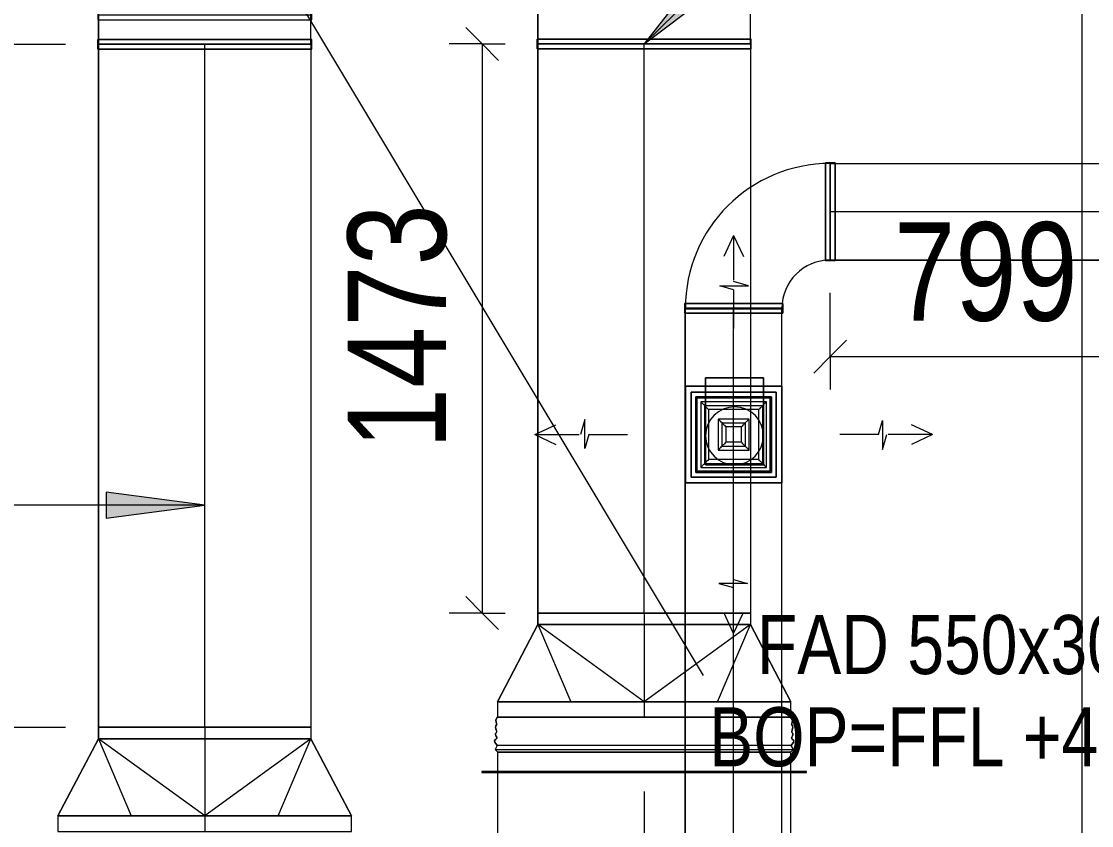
# Model space of a CAD drawing. Header units: millimetres. Extents: x -22227 to 20275, y 15053 to 61060.
# Drawn here: x 6043 to 8814, y 54494 to 56577 of the extents above; entities that cross this region are included whole.
import ezdxf

# ---------------------------------------------------------------- set-up
doc = ezdxf.new("R2010")
doc.units = ezdxf.units.MM
for name, color, linetype, lineweight in [('A-ANNO-DIMS', 7, 'Continuous', 9), ('A-ANNO-DIMS-170', 7, 'Continuous', 9), ('A-GENM', 7, 'Continuous', 5), ('A-WALL', 7, 'Continuous', 9), ('M-EQPM', 7, 'Continuous', 5), ('M-HVAC-CDFF', 7, 'Continuous', 5), ('M-HVAC-DUCT', 7, 'Continuous', 18), ('M-HVAC-DUCT-CNTR', 7, 'Continuous', 5), ('M-HVAC-DUCT-IDEN', 7, 'Continuous', 9)]:
    doc.layers.add(name, color=color, linetype=linetype, lineweight=lineweight)
doc.styles.add('Arial_2', font='arial.ttf', dxfattribs={"width": 0.8, "height": 153})
doc.styles.add('Arial_3', font='arial.ttf', dxfattribs={"width": 0.8, "height": 255})
doc.dimstyles.new('AK_DIM_2_0_Arial_đỏ', dxfattribs={"dimscale": 304.8, "dimtxt": 260.166147, "dimasz": 0.278871, "dimexe": 0.278871, "dimexo": 0.278871, "dimgap": 0.055774, "dimtad": 1, "dimdec": 0, "dimzin": 0, "dimdsep": 46, "dimtxsty": 'Arial_3', "dimblk1": 'OBLIQUE', "dimblk2": 'OBLIQUE', "dimsah": 1, "dimcen": 0.09, "dimadec": 0, "dimazin": 0, "dimtfac": 1, "dimtdec": 4, "dimtix": 1, "dimtmove": 0, "dimatfit": 3, "dimfxl": 1, "dimtvp": 1, "dimtolj": 1, "dimtzin": 0, "dimarcsym": 2})

# ---------------------------------------------------------------- blocks, each defined once
blk = doc.blocks.new('AK-SGS-M3-A_rvt-1-MẶT BẰNG HỆ THỐNG GIÓ TƯƠI')
at = {"layer": 'A-WALL', "color": 253, "true_color": 0xaaaaaa}
blk.add_line((8788.9, 58116.9), (8788.9, 45066.9), dxfattribs=at)
at = {"layer": 'A-WALL', "color": 254, "true_color": 0xcccccc}
blk.add_line((8788.9, 58116.9), (8788.9, 45066.9), dxfattribs=at)
blk = doc.blocks.new('01_DSC_SAD_Asli_1 ROD Connector_Horizontal_ - FAF 250X250-2073749-MẶT BẰNG HỆ THỐNG GIÓ TƯƠI')
at = {"layer": 'A-GENM', "color": 4, "true_color": 0x00ffff}
for p, q in [((0, 515), (-25.4, 460.6)), ((0, 515), (25.4, 460.6)), ((0, 515), (0, 400)), ((38.7, 385.4), (0, 396.4)), ((-36.1, 385.4), (38.7, 385.4)), ((0, 375), (-36.1, 385.4)), ((0, 375), (0, 275)), ((-385.4, 38.7), (-396.4, 0)), ((-385.4, -36.1), (-385.4, 38.7)), ((375, 0), (385.4, 36.1)), ((385.4, 36.1), (385.4, -38.7)), ((-515, 0), (-460.6, 25.4)), ((515, 0), (460.6, 25.4)), ((-515, 0), (-460.6, -25.4)), ((-515, 0), (-400, 0)), ((-375, 0), (-385.4, -36.1)), ((-375, 0), (-275, 0)), ((375, 0), (275, 0)), ((385.4, -38.7), (396.4, 0)), ((515, 0), (400, 0)), ((515, 0), (460.6, -25.4)), ((0, -375), (0, -275)), ((-38.7, -385.4), (0, -396.4)), ((36.1, -385.4), (-38.7, -385.4)), ((0, -375), (36.1, -385.4)), ((0, -515), (0, -400)), ((0, -515), (-25.4, -460.6)), ((0, -515), (25.4, -460.6))]:
    blk.add_line(p, q, dxfattribs=at)
at = {"layer": 'M-HVAC-CDFF', "color": 4, "true_color": 0x00ffff}
for p, q in [((125, 125), (-125, 125)), ((-125, 125), (-125, -125)), ((-125, -125), (-125, 125)), ((-125, 125), (125, 125)), ((125, -125), (125, 125)), ((125, 125), (125, -125)), ((110, 110), (-110, 110)), ((-110, 110), (-110, -110)), ((-110, -110), (-110, 110)), ((-110, 110), (110, 110)), ((98, 98), (-98, 98)), ((-98, 98), (-98, -98)), ((-98, -98), (-98, 98)), ((-98, 98), (98, 98)), ((-95, -95), (-95, 95)), ((-95, 95), (95, 95)), ((95, 95), (-95, 95)), ((-95, 95), (-95, -95)), ((-95, -95), (-95, 95)), ((-95, 95), (95, 95)), ((95, 95), (-95, 95)), ((-95, 95), (-95, -95)), ((-85, 85), (-85, -85)), ((85, 85), (-85, 85)), ((85, -85), (85, 85)), ((95, 95), (95, -95)), ((95, -95), (95, 95)), ((95, 95), (95, -95)), ((95, -95), (95, 95)), ((98, -98), (98, 98)), ((98, 98), (98, -98)), ((110, -110), (110, 110)), ((110, 110), (110, -110)), ((-75, -75), (-75, 75)), ((-75, -75), (-75, 75)), ((75, 75), (-75, 75)), ((75, 75), (-75, 75)), ((-65, 65), (-65, -65)), ((-65, 65), (65, 65)), ((65, -65), (65, 65)), ((75, 75), (75, -75)), ((75, 75), (75, -75)), ((-40, 40), (-40, -40)), ((40, 40), (-40, 40)), ((-30, -30), (-30, 30)), ((-30, -30), (-30, 30)), ((30, 30), (-30, 30)), ((30, 30), (-30, 30)), ((30, 30), (30, -30)), ((30, 30), (30, -30)), ((40, -40), (40, 40)), ((-20, 20), (-20, -20)), ((-20, 20), (20, 20)), ((20, -20), (20, 20)), ((-20, -20), (20, -20)), ((-40, -40), (40, -40)), ((30, -30), (-30, -30)), ((30, -30), (-30, -30)), ((75, -75), (-75, -75)), ((75, -75), (-75, -75)), ((-65, -65), (65, -65)), ((-110, -110), (110, -110)), ((110, -110), (-110, -110)), ((-98, -98), (98, -98)), ((98, -98), (-98, -98)), ((95, -95), (-95, -95)), ((-95, -95), (95, -95)), ((95, -95), (-95, -95)), ((-95, -95), (95, -95)), ((-85, -85), (85, -85)), ((-125, -125), (125, -125)), ((125, -125), (-125, -125))]:
    blk.add_line(p, q, dxfattribs=at)
for points in [[(-75, 75), (-76.2, 76.2), (-79.1, 79.1), (-82.9, 82.9), (-85, 85)], [(85, 85), (82.9, 82.9), (79.1, 79.1), (76.2, 76.2), (75, 75)], [(-75, 75), (-72.7, 72.7), (-68.7, 68.7), (-66, 66), (-65, 65)], [(65, 65), (66, 66), (68.7, 68.7), (72.7, 72.7), (75, 75)], [(-30, 30), (-31.2, 31.2), (-34.1, 34.1), (-37.9, 37.9), (-40, 40)], [(-30, 30), (-27.7, 27.7), (-23.7, 23.7), (-21, 21), (-20, 20)], [(20, 20), (21, 21), (23.7, 23.7), (27.7, 27.7), (30, 30)], [(40, 40), (37.9, 37.9), (34.1, 34.1), (31.2, 31.2), (30, 30)], [(-30, -30), (-27.7, -27.7), (-23.7, -23.7), (-21, -21), (-20, -20)], [(30, -30), (27.7, -27.7), (23.7, -23.7), (21, -21), (20, -20)], [(-30, -30), (-31.2, -31.2), (-34.1, -34.1), (-37.9, -37.9), (-40, -40)], [(30, -30), (31.2, -31.2), (34.1, -34.1), (37.9, -37.9), (40, -40)], [(-75, -75), (-76.2, -76.2), (-79.1, -79.1), (-82.9, -82.9), (-85, -85)], [(-75, -75), (-72.7, -72.7), (-68.7, -68.7), (-66, -66), (-65, -65)], [(75, -75), (72.7, -72.7), (68.7, -68.7), (66, -66), (65, -65)], [(75, -75), (76.2, -76.2), (79.1, -79.1), (82.9, -82.9), (85, -85)]]:
    blk.add_open_spline(points, degree=3, dxfattribs=at)
blk = doc.blocks.new('03_DSC_Fan _axial_ - 760X780-1828072-MẶT BẰNG HỆ THỐNG GIÓ TƯƠI')
at = {"layer": 'M-EQPM', "color": 4, "true_color": 0x00ffff}
for p, q in [((52, 420), (50, 420)), ((50, 420), (50, -420)), ((50, 420), (50, -420)), ((52, -420), (52, 420)), ((52, -420), (52, 420)), ((730, 420), (728, 420)), ((728, 420), (728, -420)), ((728, 420), (728, -420)), ((730, -420), (730, 420)), ((730, -420), (730, 420)), ((-90.6, -380.4), (-90.6, 380.4)), ((-90.6, -380.4), (-90.6, 380.4)), ((-90.6, 379), (-90.6, -379)), ((-90.6, 379), (-90.6, -379)), ((-7.2, 386.2), (-17.4, 380.4)), ((-17.4, 380.4), (-17.4, -380.4)), ((-17.4, 380.4), (-17.4, -380.4)), ((0, 379), (-7.2, 386.2)), ((-7.2, -386.2), (-7.2, 386.2)), ((-7.2, -386.2), (-7.2, 386.2)), ((780, 380), (0, 380)), ((0, 380), (0, -380)), ((0, 380), (0, -380)), ((0, 379), (0, -379)), ((0, 379), (0, -379)), ((0, -378), (0, 378)), ((0, -378), (0, 378)), ((50, -379), (50, 379)), ((50, -379), (50, 379)), ((52, 379), (52, -379)), ((52, 379), (52, -379)), ((728, -379), (728, 379)), ((728, -379), (728, 379)), ((730, 379), (730, -379)), ((730, 379), (730, -379)), ((787.2, 386.2), (780, 379)), ((780, -380), (780, 380)), ((780, -380), (780, 380)), ((780, -379), (780, 379)), ((780, -379), (780, 379)), ((780, 378), (780, -378)), ((780, 378), (780, -378)), ((797.4, 380.4), (787.2, 386.2)), ((787.2, 386.2), (787.2, -386.2)), ((787.2, 386.2), (787.2, -386.2)), ((797.4, -380.4), (797.4, 380.4)), ((797.4, -380.4), (797.4, 380.4)), ((870.6, 380.4), (870.6, -380.4)), ((870.6, 380.4), (870.6, -380.4)), ((870.6, -379), (870.6, 379)), ((870.6, -379), (870.6, 379)), ((102, 0), (277.3, 0)), ((277.3, 0), (211.5, 23.9)), ((277.3, 0), (211.5, -23.9)), ((-17.4, -380.4), (-7.2, -386.2)), ((-7.2, -386.2), (0, -379)), ((0, -380), (780, -380)), ((780, -379), (787.2, -386.2)), ((787.2, -386.2), (797.4, -380.4)), ((50, -420), (52, -420)), ((728, -420), (730, -420))]:
    blk.add_line(p, q, dxfattribs=at)
at = {"layer": 'M-EQPM', "color": 4, "true_color": 0x00ffff, "flags": 128}
for points in [[(-90.6, 380.4), (-83, 384.1), (-77.7, 383.5), (-74.7, 382.2), (-72.9, 381.8), (-70.9, 382.5), (-68.4, 384), (-65.1, 384.9), (-61.3, 384.3), (-57.4, 382.9), (-54.2, 381.9), (-52.1, 382.2), (-50.4, 383.4), (-48.5, 384.7), (-45.8, 385.1), (-42.3, 383.7), (-38.9, 381.9), (-36.8, 381.6), (-34.9, 382.9), (-32.2, 385.6), (-29.5, 387.5), (-26, 386.4), (-17.4, 380.4)], [(-17.4, 380.4), (-26, 386.4), (-29.5, 387.5), (-32.2, 385.6), (-34.9, 382.9), (-36.8, 381.6), (-38.9, 381.9), (-42.3, 383.7), (-45.8, 385.1), (-48.5, 384.7), (-50.4, 383.4), (-52.1, 382.2), (-54.2, 381.9), (-57.4, 382.9), (-61.3, 384.3), (-65.1, 384.9), (-68.4, 384), (-70.9, 382.5), (-72.9, 381.8), (-74.7, 382.2), (-77.7, 383.5), (-83, 384.1), (-90.6, 380.4)], [(-50.8, 383.1), (-49.4, 384.2), (-48.6, 384.7), (-47.9, 385), (-47.2, 385.1), (-46.6, 385.2), (-45.9, 385.1), (-44.5, 384.8), (-37.4, 381.5), (-37, 381.5), (-36.5, 381.7), (-36.1, 381.9), (-35.2, 382.7), (-31.1, 386.5), (-30.1, 387.2), (-29.8, 387.4)], [(797.4, 380.4), (806.1, 386.4), (809.6, 387.5), (812.3, 385.5), (815, 382.9), (816.9, 381.5), (819, 381.9), (822.4, 383.8), (826, 385.1), (828.6, 384.7), (830.5, 383.3), (832.2, 382.2), (834.4, 381.9), (837.7, 383), (841.6, 384.4), (845.4, 384.9), (848.6, 383.9), (851.1, 382.4), (853, 381.7), (854.9, 382.4), (858, 383.9), (863.2, 384.7), (870.6, 380.4)], [(870.6, 380.4), (863.2, 384.7), (858, 383.9), (854.9, 382.4), (853, 381.7), (851.1, 382.4), (848.6, 383.9), (845.4, 384.9), (841.6, 384.4), (837.7, 383), (834.4, 381.9), (832.2, 382.2), (830.5, 383.3), (828.6, 384.7), (826, 385.1), (822.4, 383.8), (819, 381.9), (816.9, 381.5), (815, 382.9), (812.3, 385.5), (809.6, 387.5), (806.1, 386.4), (797.4, 380.4)], [(834.4, 381.9), (835.9, 382.3), (840.9, 384.2), (844.1, 384.9), (846, 384.8), (847.6, 384.3), (851.2, 382.4), (852.3, 381.9), (852.8, 381.7), (853.2, 381.8), (853.7, 381.9), (855.9, 382.9), (858.2, 384), (859.2, 384.4)], [(-17.4, -380.4), (-26, -386.4), (-29.5, -387.5), (-32.2, -385.6), (-34.9, -382.9), (-36.8, -381.6), (-38.9, -381.9), (-42.3, -383.7), (-45.8, -385.1), (-48.5, -384.7), (-50.4, -383.4), (-52.1, -382.2), (-54.2, -381.9), (-57.4, -382.9), (-61.3, -384.3), (-65.1, -384.9), (-68.4, -384), (-70.9, -382.5), (-72.9, -381.8), (-74.7, -382.2), (-77.7, -383.5), (-83, -384.1), (-90.6, -380.4)], [(-90.6, -380.4), (-83, -384.1), (-77.7, -383.5), (-74.7, -382.2), (-72.9, -381.8), (-70.9, -382.5), (-68.4, -384), (-65.1, -384.9), (-61.3, -384.3), (-57.4, -382.9), (-54.2, -381.9), (-52.1, -382.2), (-50.4, -383.4), (-48.5, -384.7), (-45.8, -385.1), (-42.3, -383.7), (-38.9, -381.9), (-36.8, -381.6), (-34.9, -382.9), (-32.2, -385.6), (-29.5, -387.5), (-26, -386.4), (-17.4, -380.4)], [(-50.8, -383.1), (-49.4, -384.2), (-48.6, -384.7), (-47.9, -385), (-47.2, -385.1), (-46.6, -385.2), (-45.9, -385.1), (-44.5, -384.8), (-37.4, -381.5), (-37, -381.5), (-36.5, -381.7), (-36.1, -381.9), (-35.2, -382.7), (-31.1, -386.5), (-30.1, -387.2), (-29.8, -387.4)], [(870.6, -380.4), (863.2, -384.7), (858, -383.9), (854.9, -382.4), (853, -381.7), (851.1, -382.4), (848.6, -383.9), (845.4, -384.9), (841.6, -384.4), (837.7, -383), (834.4, -381.9), (832.2, -382.2), (830.5, -383.3), (828.6, -384.7), (826, -385.1), (822.4, -383.8), (819, -381.9), (816.9, -381.5), (815, -382.9), (812.3, -385.5), (809.6, -387.5), (806.1, -386.4), (797.4, -380.4)], [(797.4, -380.4), (806.1, -386.4), (809.6, -387.5), (812.3, -385.5), (815, -382.9), (816.9, -381.5), (819, -381.9), (822.4, -383.8), (826, -385.1), (828.6, -384.7), (830.5, -383.3), (832.2, -382.2), (834.4, -381.9), (837.7, -383), (841.6, -384.4), (845.4, -384.9), (848.6, -383.9), (851.1, -382.4), (853, -381.7), (854.9, -382.4), (858, -383.9), (863.2, -384.7), (870.6, -380.4)], [(834.4, -381.9), (835.9, -382.3), (840.9, -384.2), (844.1, -384.9), (846, -384.8), (847.6, -384.3), (851.2, -382.4), (852.3, -381.9), (852.8, -381.7), (853.2, -381.8), (853.7, -381.9), (855.9, -382.9), (858.2, -384), (859.2, -384.4)]]:
    blk.add_lwpolyline(points, dxfattribs=at)
blk = doc.blocks.new('ConThu_VuongTron_NepC - Standard-2388166-MẶT BẰNG HỆ THỐNG GIÓ TƯƠI')
at = {"layer": 'M-HVAC-DUCT', "color": 4, "true_color": 0x00ffff}
for p, q in [((0, 275), (200, 380)), ((200, 380), (0, 275)), ((200, 0), (200, 380)), ((200, 0), (200, 380)), ((240, 380), (200, 380)), ((200, 380), (200, 0)), ((200, 380), (200, 0)), ((240, 0), (240, 380)), ((240, 0), (240, 380)), ((-30, -275), (-30, 275)), ((-30, 275), (-30, -275)), ((-30, 275), (0, 275)), ((-30, 275), (0, 275)), ((0, 275), (0, -275)), ((0, -275), (0, 275)), ((0, -275), (0, 275)), ((0, 275), (0, -275)), ((200, 190), (0, 275)), ((0, 275), (200, 0)), ((200, -380), (200, 0)), ((200, -380), (200, 0)), ((200, 0), (200, -380)), ((240, -380), (240, 0)), ((240, -380), (240, 0)), ((200, 0), (0, -275)), ((200, 0), (200, -380)), ((0, -275), (200, -190)), ((0, -275), (-30, -275)), ((-30, -275), (0, -275)), ((0, -275), (200, -380)), ((200, -380), (0, -275)), ((200, -380), (240, -380))]:
    blk.add_line(p, q, dxfattribs=at)
blk = doc.blocks.new('Cut_ChuNhat_NepC - 1 W-2230930-MẶT BẰNG HỆ THỐNG GIÓ TƯƠI')
at = {"layer": 'M-HVAC-DUCT', "color": 4, "true_color": 0x00ffff}
for p, q in [((-127, 262.5), (127, 262.5)), ((127, 262.5), (-127, 262.5)), ((-127, 262.5), (-127, 237.5)), ((-127, 237.5), (-127, 262.5)), ((-125, 250), (125, 250)), ((125, 250), (-125, 250)), ((127, 237.5), (127, 262.5)), ((127, 237.5), (127, 262.5)), ((-127, 237.5), (127, 237.5)), ((127, 237.5), (-127, 237.5)), ((-262.5, -127), (-262.5, 127)), ((-262.5, 127), (-262.5, -127)), ((-262.5, 127), (-237.5, 127)), ((-262.5, 127), (-237.5, 127)), ((-250, 125), (-250, -125)), ((-250, -125), (-250, 125)), ((-237.5, -127), (-237.5, 127)), ((-237.5, 127), (-237.5, -127)), ((-237.5, -127), (-262.5, -127)), ((-262.5, -127), (-237.5, -127))]:
    blk.add_line(p, q, dxfattribs=at)
for radius in [125, 125, 375, 375]:
    blk.add_arc((-250, 250), radius, 270, 359.9955, dxfattribs=at)
blk = doc.blocks.new('ChanRe_VuongTron_TDC - Standard-2479839-MẶT BẰNG HỆ THỐNG GIÓ TƯƠI')
at = {"layer": 'M-HVAC-DUCT', "color": 4, "true_color": 0x00ffff}
for p, q in [((7961.4, 53079.9), (7811.4, 53079.9)), ((7811.4, 52929.9), (7811.4, 53079.9)), ((7811.4, 53079.9), (7811.4, 52854.9)), ((7811.4, 52854.9), (7811.4, 53079.9)), ((7811.4, 53079.9), (7811.4, 52854.9)), ((7811.4, 53079.9), (7961.4, 53079.9)), ((7961.4, 53079.9), (7811.4, 53079.9)), ((7961.4, 53079.9), (7961.4, 52929.9)), ((7961.4, 52854.9), (7961.4, 53079.9)), ((7961.4, 53079.9), (7961.4, 52854.9)), ((7961.4, 52854.9), (7961.4, 53079.9)), ((7811.4, 52854.9), (7811.4, 52929.9)), ((7961.4, 52854.9), (7961.4, 52929.9)), ((7811.4, 52854.9), (7961.4, 52854.9)), ((7961.4, 52854.9), (7811.4, 52854.9)), ((7811.4, 52854.9), (7961.4, 52854.9))]:
    blk.add_line(p, q, dxfattribs=at)
for start, end in [(0, 180), (90, 270), (90, 270), (270, 90), (270, 90), (180, 360)]:
    blk.add_arc((7886.4, 52929.9), 75, start, end, dxfattribs=at)
blk = doc.blocks.new('Cut_ChuNhat_NepC1 - 1 W-2534137-MẶT BẰNG HỆ THỐNG GIÓ TƯƠI')
at = {"layer": 'M-HVAC-DUCT', "color": 4, "true_color": 0x00ffff}
for p, q in [((6240.6, 56602.4), (6240.6, 56754.4)), ((6240.6, 56754.4), (6794.6, 56754.4)), ((6240.6, 56732.8), (6240.6, 56754.4)), ((6794.6, 56754.4), (6794.6, 56602.4)), ((6794.6, 56732.8), (6794.6, 56754.4)), ((6794.6, 56732.8), (6240.6, 56732.8)), ((6240.6, 56732.8), (6240.6, 56580.8)), ((6242.6, 56592.6), (6242.6, 56742.6)), ((6242.6, 56742.6), (6792.6, 56742.6)), ((6242.6, 56517.6), (6242.6, 56742.6)), ((6792.6, 56742.6), (6792.6, 56592.6)), ((6792.6, 56517.6), (6792.6, 56742.6)), ((6794.6, 56580.8), (6794.6, 56732.8)), ((6794.6, 56602.4), (6240.6, 56602.4)), ((6240.6, 56602.4), (6240.6, 56580.8)), ((6792.6, 56592.6), (6242.6, 56592.6)), ((6242.6, 56592.6), (6242.6, 56517.6)), ((6792.6, 56517.6), (6792.6, 56592.6)), ((6794.6, 56580.8), (6794.6, 56602.4)), ((6240.6, 56580.8), (6794.6, 56580.8)), ((6240.6, 56530.1), (6794.6, 56530.1)), ((6794.6, 56530.1), (6240.6, 56530.1)), ((6240.6, 56530.1), (6240.6, 56505.1)), ((6240.6, 56505.1), (6240.6, 56530.1)), ((6794.6, 56505.1), (6794.6, 56530.1)), ((6794.6, 56505.1), (6794.6, 56530.1)), ((6240.6, 56505.1), (6794.6, 56505.1)), ((6794.6, 56505.1), (6240.6, 56505.1)), ((6242.6, 56517.6), (6792.6, 56517.6)), ((6792.6, 56517.6), (6242.6, 56517.6))]:
    blk.add_line(p, q, dxfattribs=at)
blk = doc.blocks.new('Cut_ChuNhat_NepC1 - 1 W-V35-MẶT BẰNG HỆ THỐNG GIÓ TƯƠI')
at = {"layer": 'M-HVAC-DUCT', "color": 4, "true_color": 0x00ffff}
for p, q in [((7378.5, 56666.2), (7378.5, 56970.2)), ((7378.5, 56970.2), (7932.5, 56970.2)), ((7932.5, 56970.2), (7378.5, 56970.2)), ((7378.5, 56970.2), (7378.5, 56666.2)), ((7932.5, 56970.2), (7932.5, 56666.2)), ((7932.5, 56666.2), (7932.5, 56970.2)), ((7930.5, 56968.2), (7380.5, 56968.2)), ((7380.5, 56668.2), (7380.5, 56968.2)), ((7380.5, 56968.2), (7930.5, 56968.2)), ((7380.5, 56518.2), (7380.5, 56968.2)), ((7930.5, 56968.2), (7930.5, 56668.2)), ((7930.5, 56518.2), (7930.5, 56968.2)), ((7932.5, 56666.2), (7378.5, 56666.2)), ((7378.5, 56666.2), (7932.5, 56666.2)), ((7930.5, 56668.2), (7380.5, 56668.2)), ((7380.5, 56668.2), (7380.5, 56518.2)), ((7930.5, 56518.2), (7930.5, 56668.2)), ((7378.5, 56530.7), (7932.5, 56530.7)), ((7932.5, 56530.7), (7378.5, 56530.7)), ((7378.5, 56530.7), (7378.5, 56505.7)), ((7378.5, 56505.7), (7378.5, 56530.7)), ((7932.5, 56505.7), (7932.5, 56530.7)), ((7932.5, 56505.7), (7932.5, 56530.7)), ((7378.5, 56505.7), (7932.5, 56505.7)), ((7932.5, 56505.7), (7378.5, 56505.7)), ((7380.5, 56518.2), (7930.5, 56518.2)), ((7930.5, 56518.2), (7380.5, 56518.2))]:
    blk.add_line(p, q, dxfattribs=at)
blk = doc.blocks.new('AK-SGS-M3-Hrvt_rvt-1-MẶT BẰNG HỆ THỐNG GIÓ TƯƠI')
at = {"layer": 'M-HVAC-DUCT', "color": 4, "true_color": 0x00ffff}
for p, q in [((6242.6, 56517.6), (6792.6, 56517.6)), ((6792.6, 56517.6), (6242.6, 56517.6)), ((6242.6, 54749.4), (6242.6, 56517.6)), ((6242.6, 56517.6), (6242.6, 54749.4)), ((6792.6, 56517.6), (6792.6, 54749.4)), ((6792.6, 56517.6), (6792.6, 54749.4)), ((7380.5, 56518.2), (7930.5, 56518.2)), ((7930.5, 56518.2), (7380.5, 56518.2)), ((7380.5, 55044.8), (7380.5, 56518.2)), ((7380.5, 56518.2), (7380.5, 55044.8)), ((7930.5, 56518.2), (7930.5, 55044.8)), ((7930.5, 56518.2), (7930.5, 55044.8)), ((8137.1, 55958.8), (8137.1, 56208.8)), ((8137.1, 56208.8), (8137.1, 55958.8)), ((8137.1, 56208.8), (8936.3, 56208.8)), ((8137.1, 56208.8), (8936.3, 56208.8)), ((8936.3, 55958.8), (8137.1, 55958.8)), ((8137.1, 55958.8), (8936.3, 55958.8)), ((7761.4, 55832.8), (8011.4, 55832.8)), ((8011.4, 55832.8), (7761.4, 55832.8)), ((7761.4, 48962.8), (7761.4, 55832.8)), ((7761.4, 55832.8), (7761.4, 48962.8)), ((8011.4, 55832.8), (8011.4, 48962.8)), ((8011.4, 55832.8), (8011.4, 48962.8)), ((7380.5, 55044.8), (7930.5, 55044.8)), ((7930.5, 55044.8), (7380.5, 55044.8)), ((6242.6, 54749.4), (6792.6, 54749.4)), ((6792.6, 54749.4), (6242.6, 54749.4))]:
    blk.add_line(p, q, dxfattribs=at)
at = {"layer": 'M-HVAC-DUCT-CNTR', "color": 4, "true_color": 0x00ffff}
for p, q in [((6517.6, 54749.4), (6517.6, 56517.6)), ((7655.5, 55044.8), (7655.5, 56518.2)), ((8936.3, 56083.8), (8137.1, 56083.8)), ((7886.4, 48962.8), (7886.4, 55832.8)), ((7655.5, 55044.8), (7655.5, 54774.8)), ((6517.6, 54749.4), (6517.6, 54479.4))]:
    blk.add_line(p, q, dxfattribs=at)
at = {"layer": 'M-EQPM', "color": 4, "lineweight": 18, "true_color": 0x00ffff, "rotation": 270.0000000000001}
blk.add_blockref('03_DSC_Fan _axial_ - 760X780-1828072-MẶT BẰNG HỆ THỐNG GIÓ TƯƠI', (7655.5, 54684.3), dxfattribs=at)
at = {"layer": 'M-HVAC-CDFF', "color": 4, "lineweight": 18, "true_color": 0x00ffff, "rotation": 180}
blk.add_blockref('01_DSC_SAD_Asli_1 ROD Connector_Horizontal_ - FAF 250X250-2073749-MẶT BẰNG HỆ THỐNG GIÓ TƯƠI', (7887.1, 55506.9), dxfattribs=at)
at = {"layer": 'M-HVAC-DUCT', "color": 4, "lineweight": 18, "true_color": 0x00ffff}
for name, p in [('Cut_ChuNhat_NepC1 - 1 W-V35-MẶT BẰNG HỆ THỐNG GIÓ TƯƠI', (0, 0)), ('Cut_ChuNhat_NepC1 - 1 W-2534137-MẶT BẰNG HỆ THỐNG GIÓ TƯƠI', (0, 0)), ('ChanRe_VuongTron_TDC - Standard-2479839-MẶT BẰNG HỆ THỐNG GIÓ TƯƠI', (3.1, 2573.9))]:
    blk.add_blockref(name, p, dxfattribs=at)
for name, p, rotation in [('Cut_ChuNhat_NepC - 1 W-2230930-MẶT BẰNG HỆ THỐNG GIÓ TƯƠI', (7887.1, 56083.8), 180), ('ConThu_VuongTron_NepC - Standard-2388166-MẶT BẰNG HỆ THỐNG GIÓ TƯƠI', (7655.5, 55014.8), 270.0000000000001), ('ConThu_VuongTron_NepC - Standard-2388166-MẶT BẰNG HỆ THỐNG GIÓ TƯƠI', (6517.6, 54719.4), 270.0000000000001)]:
    blk.add_blockref(name, p, dxfattribs=dict(at, rotation=rotation))
blk = doc.blocks.new('DIMBLOCK16-MẶT BẰNG HỆ THỐNG GIÓ TƯƠI')
at = {"layer": 'A-ANNO-DIMS-170', "color": 1, "true_color": 0xff0000}
for p, q in [((6517.6, 57664), (6517.6, 57749)), ((7655.5, 57664), (7655.5, 57749)), ((6517.6, 57664), (6560.1, 57706.5)), ((7655.5, 57664), (7698, 57706.5)), ((6517.6, 57664), (6475.1, 57621.5)), ((6517.6, 57664), (7655.5, 57664)), ((6517.6, 57664), (6517.6, 56602.6)), ((7655.5, 57664), (7613, 57621.5)), ((7655.5, 57664), (7655.5, 56603.2))]:
    blk.add_line(p, q, dxfattribs=at)
at = {"layer": 'A-ANNO-DIMS-170', "color": 0, "insert": (6774.3, 58012.1), "char_height": 255, "width": 749.279, "attachment_point": 1, "line_spacing_factor": 0.941778, "style": 'Arial_3'}
blk.add_mtext('1138', dxfattribs=at)
blk = doc.blocks.new('_Oblique')
at = {"color": 0, "linetype": 'ByBlock', "lineweight": -2}
blk.add_line((-0.5, -0.5), (0.5, 0.5), dxfattribs=at)
blk = doc.blocks.new('DIMBLOCK17-MẶT BẰNG HỆ THỐNG GIÓ TƯƠI')
at = {"layer": 'A-ANNO-DIMS-170', "color": 1, "true_color": 0xff0000}
for p, q in [((7655.5, 57664), (7655.5, 57749)), ((10901.4, 57664), (10901.4, 57749)), ((7655.5, 57664), (7698, 57706.5)), ((10901.4, 57664), (10943.9, 57706.5)), ((7655.5, 57664), (7613, 57621.5)), ((7655.5, 57664), (10901.4, 57664)), ((7655.5, 57664), (7655.5, 56603.2)), ((10901.4, 57664), (10858.9, 57621.5)), ((10901.4, 57664), (10901.4, 57639.1))]:
    blk.add_line(p, q, dxfattribs=at)
at = {"layer": 'A-ANNO-DIMS-170', "color": 0, "insert": (8966.3, 58012.1), "char_height": 255, "width": 749.279, "attachment_point": 1, "line_spacing_factor": 0.941778, "style": 'Arial_3'}
blk.add_mtext('3246', dxfattribs=at)
blk = doc.blocks.new('DIMBLOCK26-MẶT BẰNG HỆ THỐNG GIÓ TƯƠI')
at = {"layer": 'A-ANNO-DIMS-170', "color": 1, "true_color": 0xff0000}
for p, q in [((7235.8, 56518.2), (7193.3, 56560.7)), ((7235.8, 56518.2), (7150.8, 56518.2)), ((7235.8, 56518.2), (7235.8, 55044.8)), ((7235.8, 56518.2), (7278.3, 56475.7)), ((7235.8, 56518.2), (7295.5, 56518.2)), ((7235.8, 55044.8), (7193.3, 55087.3)), ((7235.8, 55044.8), (7150.8, 55044.8)), ((7235.8, 55044.8), (7278.3, 55002.3)), ((7235.8, 55044.8), (7295.5, 55044.8))]:
    blk.add_line(p, q, dxfattribs=at)
at = {"layer": 'A-ANNO-DIMS-170', "color": 0, "insert": (6887.7, 55469.3), "char_height": 255, "width": 749.279, "attachment_point": 1, "rotation": 90, "line_spacing_factor": 0.941778, "style": 'Arial_3'}
blk.add_mtext('1473', dxfattribs=at)
blk = doc.blocks.new('DIMBLOCK28-MẶT BẰNG HỆ THỐNG GIÓ TƯƠI')
at = {"layer": 'A-ANNO-DIMS-170', "color": 1, "true_color": 0xff0000}
for p, q in [((5544.9, 56517.6), (5502.4, 56560.1)), ((5544.9, 56517.6), (5459.9, 56517.6)), ((5544.9, 56517.6), (5544.9, 54749.4)), ((5544.9, 56517.6), (5587.4, 56475.1)), ((5544.9, 56517.6), (6157.6, 56517.6)), ((5544.9, 54749.4), (5502.4, 54791.9)), ((5544.9, 54749.4), (5459.9, 54749.4)), ((5544.9, 54749.4), (5587.4, 54706.9)), ((5544.9, 54749.4), (6157.6, 54749.4))]:
    blk.add_line(p, q, dxfattribs=at)
at = {"layer": 'A-ANNO-DIMS-170', "color": 0, "insert": (5196.9, 55321.3), "char_height": 255, "width": 749.279, "attachment_point": 1, "rotation": 90, "line_spacing_factor": 0.941778, "style": 'Arial_3'}
blk.add_mtext('1768', dxfattribs=at)
blk = doc.blocks.new('DIMBLOCK32-MẶT BẰNG HỆ THỐNG GIÓ TƯƠI')
at = {"layer": 'A-ANNO-DIMS-170', "color": 1, "true_color": 0xff0000}
for p, q in [((8137.1, 55708.7), (8137.1, 55873.8)), ((8936.3, 55708.7), (8936.3, 55873.8)), ((8137.1, 55708.7), (8179.6, 55751.2)), ((8936.3, 55708.7), (8978.8, 55751.2)), ((8137.1, 55708.7), (8094.6, 55666.2)), ((8137.1, 55708.7), (8936.3, 55708.7)), ((8137.1, 55708.7), (8137.1, 55623.7)), ((8936.3, 55708.7), (8893.8, 55666.2)), ((8936.3, 55708.7), (8936.3, 55623.7))]:
    blk.add_line(p, q, dxfattribs=at)
at = {"layer": 'A-ANNO-DIMS-170', "color": 0, "insert": (8302.5, 56056.7), "char_height": 255, "width": 561.959, "attachment_point": 1, "line_spacing_factor": 0.941778, "style": 'Arial_3'}
blk.add_mtext('799', dxfattribs=at)

msp = doc.modelspace()

# ---------------------------------------------------------------- hatches: boundary and pattern name
at = {"layer": 'M-HVAC-DUCT-IDEN'}
for points in [[(7655.5, 56518.2), (7860.8, 56673.1), (7813.7, 56721)], [(6517.6, 55324.4), (6262.6, 55357.9), (6262.6, 55290.8)]]:
    msp.add_hatch(color=256, dxfattribs=at).paths.add_polyline_path(points)

# ---------------------------------------------------------------- linework, layer by layer
for p, q in [((7655.5, 56518.2), (8512.2, 57361.6)), ((6517.6, 57034.8), (7808.4, 54883.2)), ((7813.7, 56721), (7655.5, 56518.2)), ((7655.5, 56518.2), (7860.8, 56673.1)), ((6517.6, 55324.4), (6262.6, 55357.9)), ((6262.6, 55357.9), (6262.6, 55290.8)), ((6517.6, 55324.4), (5228.8, 55324.4)), ((6262.6, 55290.8), (6517.6, 55324.4))]:
    msp.add_line(p, q, dxfattribs=at)

# ---------------------------------------------------------------- block references
at = {"lineweight": 5}
for name in ['AK-SGS-M3-Hrvt_rvt-1-MẶT BẰNG HỆ THỐNG GIÓ TƯƠI', 'AK-SGS-M3-A_rvt-1-MẶT BẰNG HỆ THỐNG GIÓ TƯƠI']:
    msp.add_blockref(name, (0, 0), dxfattribs=at)

# ---------------------------------------------------------------- texts
at = {"layer": 'M-HVAC-DUCT-IDEN', "color": 1, "true_color": 0xff0000, "insert": (8470, 54842.7), "char_height": 153, "width": 1331.44, "attachment_point": 5, "line_spacing_factor": 0.936439, "style": 'Arial_2'}
msp.add_mtext('\\pxqc,t11.28889,22.57778,33.86667,45.15556,56.44444,67.73333,79.02222,90.31111,101.6,112.88889,124.17778,135.46667,146.75556,158.04444,169.33333,180.62222,191.91111,203.2,214.48889,225.77778,237.06667,248.35556,259.64444,270.93333,282.22222,293.51111,304.8,316.08889,327.37778,338.66667,349.95556,361.24444;{FAD 550x300\\PBOP=FFL +4444}', dxfattribs=at)

# ---------------------------------------------------------------- dimensions: what is measured, and where the dimension line sits
at = {"layer": 'A-ANNO-DIMS', "color": 1, "true_color": 0xff0000}
for base, p1, p2, override, picture, middle in [((7655.5, 57664), (6517.6, 56517.6), (7655.5, 56518.2), {"dimpost": '<>', "dimfxl": 1137.921671}, 'DIMBLOCK16-MẶT BẰNG HỆ THỐNG GIÓ TƯƠI', (7086.5, 57811.3)), ((10901.4, 57664), (7655.5, 56518.2), (10901.4, 57724.1), {"dimpost": '<>', "dimfxl": 3462.706196}, 'DIMBLOCK17-MẶT BẰNG HỆ THỐNG GIÓ TƯƠI', (9278.5, 57811.3)), ((8936.3, 55708.7), (8137.1, 55958.8), (8936.3, 55958.8), {"dimpost": '<>', "dimfxl": 799.296142}, 'DIMBLOCK32-MẶT BẰNG HỆ THỐNG GIÓ TƯƠI', (8536.7, 55855.9))]:
    dim = msp.add_linear_dim(base=base, p1=p1, p2=p2, dimstyle='AK_DIM_2_0_Arial_đỏ', override=override, dxfattribs=at)
    dim.commit()
    dim.dimension.update_dxf_attribs({"geometry": picture, "text_midpoint": middle})
for base, p1, p2, override, picture, middle in [((5544.9, 54749.4), (6242.6, 56517.6), (6242.6, 54749.4), {"dimpost": '<>', "dimfxl": 1768.152706}, 'DIMBLOCK28-MẶT BẰNG HỆ THỐNG GIÓ TƯƠI', (5397.7, 55633.5)), ((7235.8, 55044.8), (7380.5, 56518.2), (7380.5, 55044.8), {"dimpost": '<>', "dimfxl": 1473.328159}, 'DIMBLOCK26-MẶT BẰNG HỆ THỐNG GIÓ TƯƠI', (7088.5, 55781.5))]:
    dim = msp.add_linear_dim(base=base, p1=p1, p2=p2, angle=90, dimstyle='AK_DIM_2_0_Arial_đỏ', override=override, dxfattribs=at)
    dim.commit()
    dim.dimension.update_dxf_attribs({"geometry": picture, "text_midpoint": middle})

doc.saveas('drawing.dxf')
